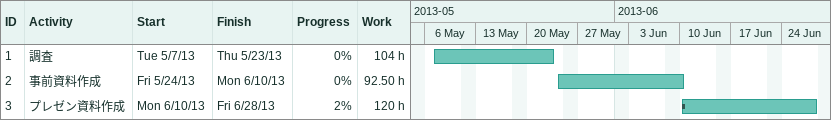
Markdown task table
| ID | Task | Start | Finish | % complete | Work (h) |
|---|---|---|---|---|---|
| 1 | 調査 | 2013-05-07 | 2013-05-23 | 0 | 104 |
| 2 | 事前資料作成 | 2013-05-24 | 2013-06-10 | 0 | 92.50 |
| 3 | プレゼン資料作成 | 2013-06-10 | 2013-06-28 | 2 | 120 |
